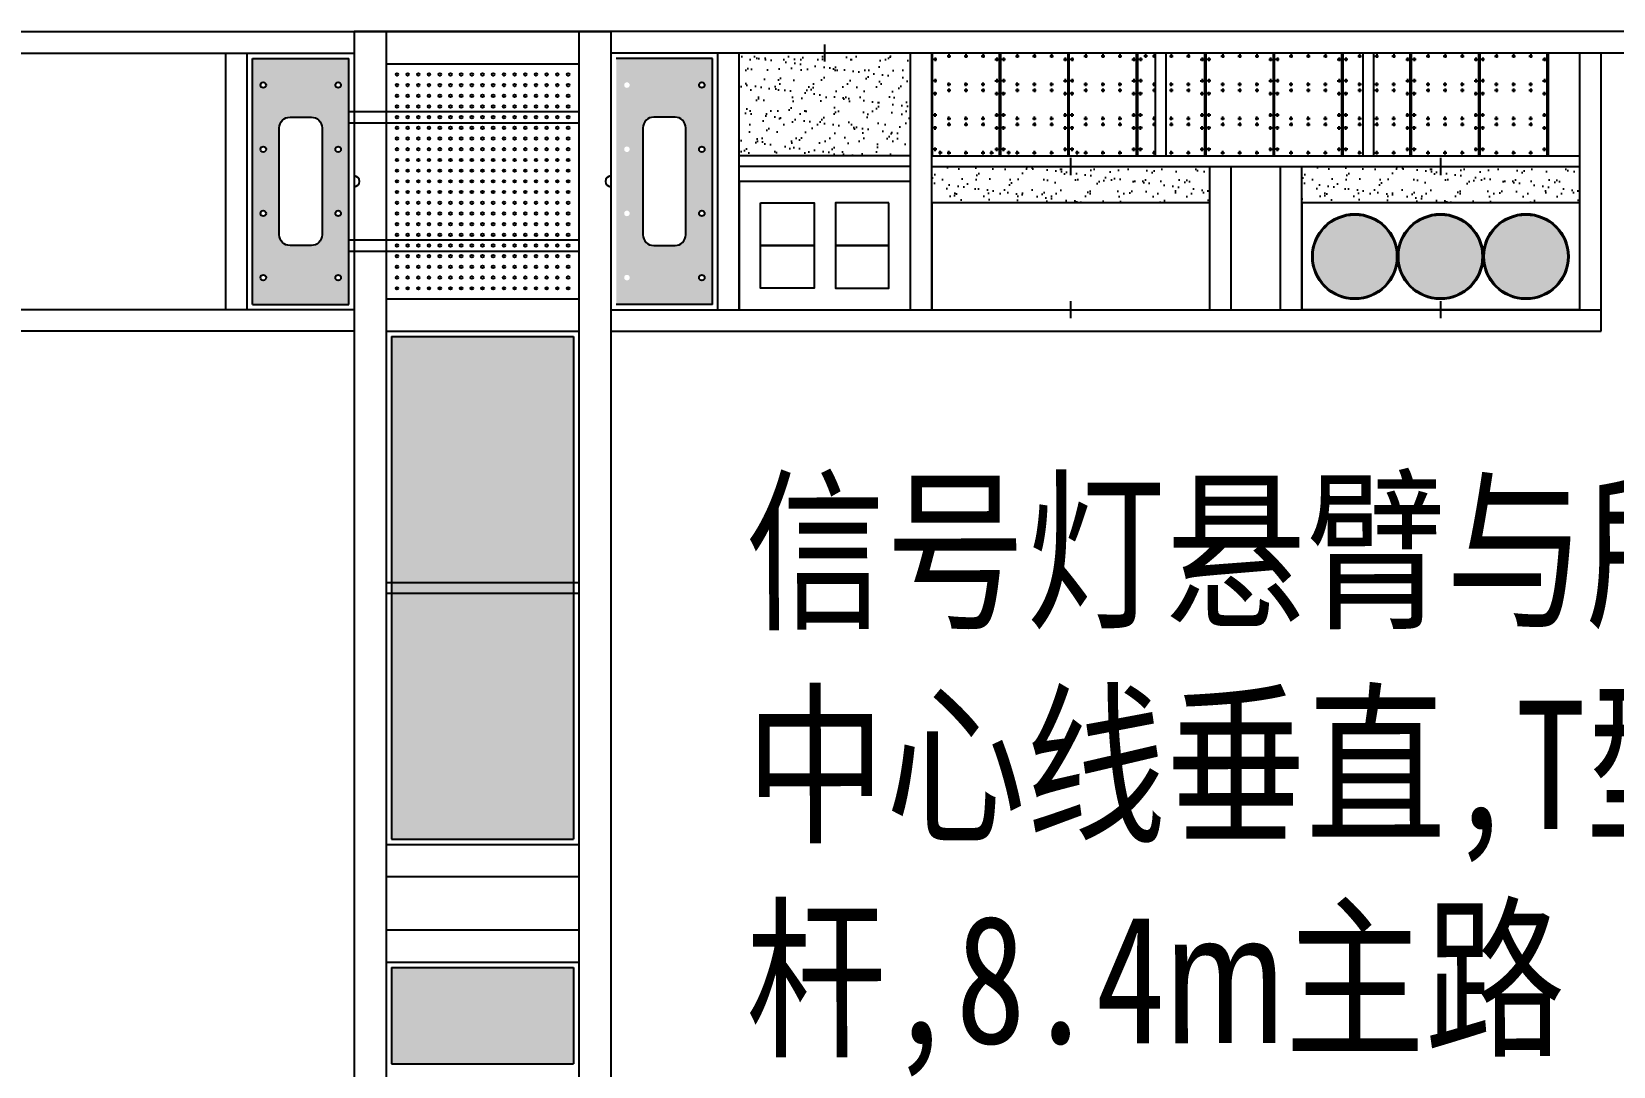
# Model space of a CAD drawing. Header units: millimetres. Extents: x 108070 to 108876, y 12470 to 12955.
# Drawn here: x 108614.94 to 108633.43, y 12564.79 to 12576.88 of the extents above; entities that cross this region are included whole.
import ezdxf

# ---------------------------------------------------------------- set-up
doc = ezdxf.new("R2010")
doc.units = ezdxf.units.MM
doc.header["$LTSCALE"] = 10
doc.layers.add('@-交通信号', color=7, linetype='CONTINUOUS')
doc.styles.add('ST', font='', dxfattribs={"width": 0.8})
doc.styles.get('ST').set_extended_font_data('SimSun')

# ---------------------------------------------------------------- blocks, each defined once
blk = doc.blocks.new('A$C54E378DF')
at = {"layer": '@-交通信号', "ltscale": 3}
h = blk.add_hatch(dxfattribs=at)
h.set_pattern_fill('AR-SAND', color=256, scale=2, style=0)
h.set_pattern_definition([(142.5, (344207.754, 33805.865), (3.200063, 97.882647), [0, -77.216, 0, -86.36, 0, -82.55]), (172.5, (344207.75, 33805.87), (-89.904657, 143.36502), [0, -41.656, 0, -69.596, 0, -26.67]), (212.5, (344270.24, 33805.865), (-158.198474, 0.287437), [0, -25.4, 0, -91.44, 0, -119.38]), (222.5, (344270.24, 33805.87), (-152.71129, 44.585865), [0, -12.7, 0, -59.944, 0, -68.58])])
h.paths.add_polyline_path([(2750, 6920), (1950, 6920), (1950, 7400), (2750, 7400)])
h = blk.add_hatch(dxfattribs=at)
h.set_pattern_fill('AR-SAND', color=256, scale=2, style=0)
h.set_pattern_definition([(142.5, (344207.754, 33805.865), (3.200063, 97.882647), [0, -77.216, 0, -86.36, 0, -82.55]), (172.5, (344207.75, 33805.87), (-89.904657, 143.36502), [0, -41.656, 0, -69.596, 0, -26.67]), (212.5, (344270.24, 33805.865), (-158.198474, 0.287437), [0, -25.4, 0, -91.44, 0, -119.38]), (222.5, (344270.24, 33805.87), (-152.71129, 44.585865), [0, -12.7, 0, -59.944, 0, -68.58])])
h.paths.add_polyline_path([(2750, 6920), (1950, 6920), (1950, 7400), (2750, 7400)])
at = {"layer": '@-交通信号'}
h = blk.add_hatch(dxfattribs=at)
h.set_pattern_fill('AR-SAND', color=256, scale=2, style=0)
h.set_pattern_definition([(37.5, (-79694.29, 10891.46), (-3.20006, 97.88265), [0, -77.216, 0, -86.36, 0, -82.55]), (7.5, (-79694.29, 10891.46), (89.90466, 143.36502), [0, -41.656, 0, -69.596, 0, -26.67]), (327.5, (-79756.77, 10891.46), (158.19847, 0.28744), [0, -25.4, 0, -91.44, 0, -119.38]), (317.5, (-79756.77, 10891.46), (152.7113, 44.58586), [0, -12.7, 0, -59.944, 0, -68.58])])
h.paths.add_polyline_path([(325, 4925), (1175, 4925), (1175, 6075), (325, 6075)])
h.paths.add_polyline_path([(325, 3725), (1175, 3725), (1175, 4875), (325, 4875)])
h.paths.add_polyline_path([(1175, 4875), (1175, 4925), (325, 4925), (325, 4875)])
h.paths.add_polyline_path([(1175, 2675), (1175, 3125), (325, 3125), (325, 2675)])
h.paths.add_polyline_path([(125, 6225), (125, 7375), (-325, 7375), (-325, 6225)])
h.paths.add_polyline_path([(-150, 6500, -0.414214), (-200, 6550), (-200, 7050, -0.414214), (-150, 7100), (-50, 7100, -0.414214), (0, 7050), (0, 6550, -0.414214), (-50, 6500)], flags=16)
h.paths.add_polyline_path([(88, 6350, -1), (62, 6350, -1)], flags=16)
h.paths.add_polyline_path([(-288, 6350, -1), (-262, 6350, -1)], flags=16)
h.paths.add_polyline_path([(62, 6650, -1), (88, 6650, -1)], flags=16)
h.paths.add_polyline_path([(-288, 6650, -1), (-262, 6650, -1)], flags=16)
h.paths.add_polyline_path([(62, 6950, -1), (88, 6950, -1)], flags=16)
h.paths.add_polyline_path([(-288, 6950, -1), (-262, 6950, -1)], flags=16)
h.paths.add_polyline_path([(62, 7250, -1), (88, 7250, -1)], flags=16)
h.paths.add_polyline_path([(-288, 7250, -1), (-262, 7250, -1)], flags=16)
at = {"layer": '@-交通信号', "ltscale": 3}
h = blk.add_hatch(dxfattribs=at)
h.set_pattern_fill('AR-SAND', color=256, scale=2, style=0)
h.set_pattern_definition([(142.5, (81194.29, 10891.46), (3.20006, 97.88265), [0, -77.216, 0, -86.36, 0, -82.55]), (172.5, (81194.29, 10891.46), (-89.90466, 143.36502), [0, -41.656, 0, -69.596, 0, -26.67]), (212.5, (81256.77, 10891.46), (-158.19847, 0.28744), [0, -25.4, 0, -91.44, 0, -119.38]), (222.5, (81256.77, 10891.46), (-152.7113, 44.58586), [0, -12.7, 0, -59.944, 0, -68.58])])
h.paths.add_polyline_path([(1175, 4925), (325, 4925), (325, 6075), (1175, 6075)])
h.paths.add_polyline_path([(1175, 3725), (325, 3725), (325, 4875), (1175, 4875)])
h.paths.add_polyline_path([(325, 4875), (325, 4925), (1175, 4925), (1175, 4875)])
h.paths.add_polyline_path([(325, 2675), (325, 3125), (1175, 3125), (1175, 2675)])
h.paths.add_polyline_path([(1375, 6225), (1375, 7375), (1825, 7375), (1825, 6225)])
h.paths.add_polyline_path([(1650, 6500, 0.414214), (1700, 6550), (1700, 7050, 0.414214), (1650, 7100), (1550, 7100, 0.414214), (1500, 7050), (1500, 6550, 0.414214), (1550, 6500)], flags=16)
h.paths.add_polyline_path([(1412, 6350, 1), (1438, 6350, 1)], flags=16)
h.paths.add_polyline_path([(1788, 6350, 1), (1762, 6350, 1)], flags=16)
h.paths.add_polyline_path([(1438, 6650, 1), (1412, 6650, 1)], flags=16)
h.paths.add_polyline_path([(1788, 6650, 1), (1762, 6650, 1)], flags=16)
h.paths.add_polyline_path([(1438, 6950, 1), (1412, 6950, 1)], flags=16)
h.paths.add_polyline_path([(1788, 6950, 1), (1762, 6950, 1)], flags=16)
h.paths.add_polyline_path([(1438, 7250, 1), (1412, 7250, 1)], flags=16)
h.paths.add_polyline_path([(1788, 7250, 1), (1762, 7250, 1)], flags=16)
h = blk.add_hatch(dxfattribs=at)
h.set_pattern_fill('AR-SAND', color=256, scale=2, style=0)
h.set_pattern_definition([(142.5, (343607.76, 33805.88), (3.200063, 97.882647), [0, -77.216, 0, -86.36, 0, -82.55]), (172.5, (343607.76, 33805.88), (-89.904657, 143.36502), [0, -41.656, 0, -69.596, 0, -26.67]), (212.5, (343670.24, 33805.88), (-158.198474, 0.287437), [0, -25.4, 0, -91.44, 0, -119.38]), (222.5, (343670.24, 33805.88), (-152.71129, 44.585865), [0, -12.7, 0, -59.944, 0, -68.58])])
h.paths.add_polyline_path([(4150, 6870), (4150, 6700), (2850, 6700), (2850, 6870)])
h = blk.add_hatch(dxfattribs=at)
h.set_pattern_fill('AR-SAND', color=256, scale=2, style=0)
h.set_pattern_definition([(142.5, (345337.754, 33805.88), (3.200063, 97.882647), [0, -77.216, 0, -86.36, 0, -82.55]), (172.5, (345337.75, 33805.88), (-89.904657, 143.36502), [0, -41.656, 0, -69.596, 0, -26.67]), (212.5, (345400.24, 33805.88), (-158.198474, 0.287437), [0, -25.4, 0, -91.44, 0, -119.38]), (222.5, (345400.24, 33805.88), (-152.71129, 44.585865), [0, -12.7, 0, -59.944, 0, -68.58])])
h.paths.add_polyline_path([(5880, 6870), (5880, 6700), (4580, 6700), (4580, 6870)])
at = {"layer": '@-交通信号'}
for p, q in [((-11850, 7500), (1350, 7500)), ((150, 7500), (150, 0)), ((6380, 7500), (150, 7500)), ((300, 7500), (300, 0)), ((1200, 7500), (1200, 0)), ((1350, 7500), (1350, 0)), ((-11850, 7400), (150, 7400)), ((-450, 6200), (-450, 7400)), ((-350, 6200), (-350, 7400)), ((-350, 6200), (-350, 7400)), ((6380, 7400), (1350, 7400)), ((1850, 6200), (1850, 7400)), ((1850, 6200), (1850, 7400)), ((1850, 6200), (1850, 7400)), ((1850, 6200), (1850, 7400)), ((1950, 6200), (1950, 7400)), ((1950, 6200), (1950, 7400)), ((2750, 6200), (2750, 7400)), ((2750, 6200), (2750, 7400)), ((2853, 7400), (2847, 7400)), ((2850, 6200), (2850, 7400)), ((5880, 6200), (5880, 7400)), ((5980, 6100), (5980, 7400)), ((-325, 7375), (125, 7375)), ((-325, 6225), (-325, 7375)), ((125, 6225), (125, 7375)), ((300, 7350), (1200, 7350)), ((125, 7127), (1200, 7127)), ((125, 7073), (1200, 7073)), ((2750, 6920), (1950, 6920)), ((2750, 6920), (1950, 6920)), ((2850, 6920), (5880, 6920)), ((2750, 6870), (1950, 6870)), ((2750, 6870), (1950, 6870)), ((2850, 6870), (5730, 6870)), ((2850, 6200), (2850, 6870)), ((2850, 6870), (5880, 6870)), ((2850, 6870), (5880, 6870)), ((4150, 6200), (4150, 6870)), ((4150, 6200), (4150, 6870)), ((4250, 6200), (4250, 6870)), ((4480, 6200), (4480, 6870)), ((4580, 6200), (4580, 6870)), ((125, 6527), (1200, 6527)), ((125, 6473), (1200, 6473)), ((-325, 6225), (125, 6225)), ((300, 6250), (1200, 6250)), ((150, 6200), (-11450, 6200)), ((1350, 6200), (5980, 6200)), ((150, 6100), (-11450, 6100)), ((300, 6100), (1200, 6100)), ((325, 6075), (325, 3725)), ((325, 6075), (1175, 6075)), ((1175, 6075), (1175, 3725)), ((1350, 6100), (5980, 6100)), ((300, 4925), (1200, 4925)), ((300, 4875), (1200, 4875)), ((300, 3700), (1200, 3700)), ((325, 3725), (1175, 3725)), ((300, 3550), (1200, 3550)), ((300, 3300), (1200, 3300)), ((300, 3150), (1200, 3150)), ((325, 3125), (325, 2675)), ((325, 3125), (1175, 3125)), ((1175, 3125), (1175, 2675)), ((325, 2675), (1175, 2675))]:
    blk.add_line(p, q, dxfattribs=at)
at = {"layer": '@-交通信号', "ltscale": 0.5}
for p, q in [((2350, 7359.6), (2350, 7440.4)), ((2350, 7359.6), (2350, 7440.4)), ((2930, 7394.5), (2930, 7377.5)), ((3010, 7394.5), (3010, 7377.5)), ((3090, 7394.5), (3090, 7377.5)), ((3250, 7394.5), (3250, 7377.5)), ((3330, 7394.5), (3330, 7377.5)), ((3410, 7394.5), (3410, 7377.5)), ((3570, 7394.5), (3570, 7377.5)), ((3650, 7394.5), (3650, 7377.5)), ((3730, 7394.5), (3730, 7377.5)), ((3850, 7394.5), (3850, 7377.5)), ((3890, 7394.5), (3890, 7377.5)), ((3970, 7394.5), (3970, 7377.5)), ((4050, 7394.5), (4050, 7377.5)), ((4210, 7394.5), (4210, 7377.5)), ((4290, 7394.5), (4290, 7377.5)), ((4370, 7394.5), (4370, 7377.5)), ((4530, 7394.5), (4530, 7377.5)), ((4610, 7394.5), (4610, 7377.5)), ((4690, 7394.5), (4690, 7377.5)), ((4850, 7394.5), (4850, 7377.5)), ((4930, 7394.5), (4930, 7377.5)), ((5010, 7394.5), (5010, 7377.5)), ((5170, 7394.5), (5170, 7377.5)), ((5250, 7394.5), (5250, 7377.5)), ((5330, 7394.5), (5330, 7377.5)), ((5490, 7394.5), (5490, 7377.5)), ((5570, 7394.5), (5570, 7377.5)), ((5650, 7394.5), (5650, 7377.5)), ((2874.5, 7370), (2857.5, 7370)), ((2866, 7378.5), (2866, 7361.5)), ((2921.5, 7386), (2938.5, 7386)), ((3001.5, 7386), (3018.5, 7386)), ((3081.5, 7386), (3098.5, 7386)), ((3145.5, 7370), (3162.5, 7370)), ((3154, 7378.5), (3154, 7361.5)), ((3194.5, 7370), (3177.5, 7370)), ((3186, 7378.5), (3186, 7361.5)), ((3241.5, 7386), (3258.5, 7386)), ((3321.5, 7386), (3338.5, 7386)), ((3401.5, 7386), (3418.5, 7386)), ((3465.5, 7370), (3482.5, 7370)), ((3474, 7378.5), (3474, 7361.5)), ((3514.5, 7370), (3497.5, 7370)), ((3506, 7378.5), (3506, 7361.5)), ((3561.5, 7386), (3578.5, 7386)), ((3641.5, 7386), (3658.5, 7386)), ((3721.5, 7386), (3738.5, 7386)), ((3785.5, 7370), (3802.5, 7370)), ((3794, 7378.5), (3794, 7361.5)), ((3834.5, 7370), (3817.5, 7370)), ((3826, 7378.5), (3826, 7361.5)), ((3858.5, 7386), (3841.5, 7386)), ((3881.5, 7386), (3898.5, 7386)), ((3961.5, 7386), (3978.5, 7386)), ((4041.5, 7386), (4058.5, 7386)), ((4105.5, 7370), (4122.5, 7370)), ((4114, 7378.5), (4114, 7361.5)), ((4154.5, 7370), (4137.5, 7370)), ((4146, 7378.5), (4146, 7361.5)), ((4201.5, 7386), (4218.5, 7386)), ((4281.5, 7386), (4298.5, 7386)), ((4361.5, 7386), (4378.5, 7386)), ((4425.5, 7370), (4442.5, 7370)), ((4434, 7378.5), (4434, 7361.5)), ((4474.5, 7370), (4457.5, 7370)), ((4466, 7378.5), (4466, 7361.5)), ((4521.5, 7386), (4538.5, 7386)), ((4601.5, 7386), (4618.5, 7386)), ((4681.5, 7386), (4698.5, 7386)), ((4745.5, 7370), (4762.5, 7370)), ((4754, 7378.5), (4754, 7361.5)), ((4794.5, 7370), (4777.5, 7370)), ((4786, 7378.5), (4786, 7361.5)), ((4841.5, 7386), (4858.5, 7386)), ((4921.5, 7386), (4938.5, 7386)), ((5001.5, 7386), (5018.5, 7386)), ((5065.5, 7370), (5082.5, 7370)), ((5074, 7378.5), (5074, 7361.5)), ((5114.5, 7370), (5097.5, 7370)), ((5106, 7378.5), (5106, 7361.5)), ((5161.5, 7386), (5178.5, 7386)), ((5241.5, 7386), (5258.5, 7386)), ((5321.5, 7386), (5338.5, 7386)), ((5385.5, 7370), (5402.5, 7370)), ((5394, 7378.5), (5394, 7361.5)), ((5434.5, 7370), (5417.5, 7370)), ((5426, 7378.5), (5426, 7361.5)), ((5481.5, 7386), (5498.5, 7386)), ((5561.5, 7386), (5578.5, 7386)), ((5641.5, 7386), (5658.5, 7386)), ((5705.5, 7370), (5722.5, 7370)), ((5714, 7378.5), (5714, 7361.5)), ((2874.5, 7270), (2857.5, 7270)), ((2866, 7278.5), (2866, 7261.5)), ((2921.5, 7254), (2938.5, 7254)), ((2930, 7245.5), (2930, 7262.5)), ((3001.5, 7254), (3018.5, 7254)), ((3010, 7245.5), (3010, 7262.5)), ((3081.5, 7254), (3098.5, 7254)), ((3090, 7245.5), (3090, 7262.5)), ((3145.5, 7270), (3162.5, 7270)), ((3154, 7278.5), (3154, 7261.5)), ((3194.5, 7270), (3177.5, 7270)), ((3186, 7278.5), (3186, 7261.5)), ((3241.5, 7254), (3258.5, 7254)), ((3250, 7245.5), (3250, 7262.5)), ((3321.5, 7254), (3338.5, 7254)), ((3330, 7245.5), (3330, 7262.5)), ((3401.5, 7254), (3418.5, 7254)), ((3410, 7245.5), (3410, 7262.5)), ((3465.5, 7270), (3482.5, 7270)), ((3474, 7278.5), (3474, 7261.5)), ((3514.5, 7270), (3497.5, 7270)), ((3506, 7278.5), (3506, 7261.5)), ((3561.5, 7254), (3578.5, 7254)), ((3570, 7245.5), (3570, 7262.5)), ((3641.5, 7254), (3658.5, 7254)), ((3650, 7245.5), (3650, 7262.5)), ((3721.5, 7254), (3738.5, 7254)), ((3730, 7245.5), (3730, 7262.5)), ((3785.5, 7270), (3802.5, 7270)), ((3794, 7278.5), (3794, 7261.5)), ((3834.5, 7270), (3817.5, 7270)), ((3826, 7278.5), (3826, 7261.5)), ((3881.5, 7254), (3898.5, 7254)), ((3890, 7245.5), (3890, 7262.5)), ((3961.5, 7254), (3978.5, 7254)), ((3970, 7245.5), (3970, 7262.5)), ((4041.5, 7254), (4058.5, 7254)), ((4050, 7245.5), (4050, 7262.5)), ((4105.5, 7270), (4122.5, 7270)), ((4114, 7278.5), (4114, 7261.5)), ((4154.5, 7270), (4137.5, 7270)), ((4146, 7278.5), (4146, 7261.5)), ((4201.5, 7254), (4218.5, 7254)), ((4210, 7245.5), (4210, 7262.5)), ((4281.5, 7254), (4298.5, 7254)), ((4290, 7245.5), (4290, 7262.5)), ((4361.5, 7254), (4378.5, 7254)), ((4370, 7245.5), (4370, 7262.5)), ((4425.5, 7270), (4442.5, 7270)), ((4434, 7278.5), (4434, 7261.5)), ((4474.5, 7270), (4457.5, 7270)), ((4466, 7278.5), (4466, 7261.5)), ((4521.5, 7254), (4538.5, 7254)), ((4530, 7245.5), (4530, 7262.5)), ((4601.5, 7254), (4618.5, 7254)), ((4610, 7245.5), (4610, 7262.5)), ((4681.5, 7254), (4698.5, 7254)), ((4690, 7245.5), (4690, 7262.5)), ((4745.5, 7270), (4762.5, 7270)), ((4754, 7278.5), (4754, 7261.5)), ((4794.5, 7270), (4777.5, 7270)), ((4786, 7278.5), (4786, 7261.5)), ((4841.5, 7254), (4858.5, 7254)), ((4850, 7245.5), (4850, 7262.5)), ((4921.5, 7254), (4938.5, 7254)), ((4930, 7245.5), (4930, 7262.5)), ((5001.5, 7254), (5018.5, 7254)), ((5010, 7245.5), (5010, 7262.5)), ((5065.5, 7270), (5082.5, 7270)), ((5074, 7278.5), (5074, 7261.5)), ((5114.5, 7270), (5097.5, 7270)), ((5106, 7278.5), (5106, 7261.5)), ((5161.5, 7254), (5178.5, 7254)), ((5170, 7245.5), (5170, 7262.5)), ((5241.5, 7254), (5258.5, 7254)), ((5250, 7245.5), (5250, 7262.5)), ((5321.5, 7254), (5338.5, 7254)), ((5330, 7245.5), (5330, 7262.5)), ((5385.5, 7270), (5402.5, 7270)), ((5394, 7278.5), (5394, 7261.5)), ((5434.5, 7270), (5417.5, 7270)), ((5426, 7278.5), (5426, 7261.5)), ((5481.5, 7254), (5498.5, 7254)), ((5490, 7245.5), (5490, 7262.5)), ((5561.5, 7254), (5578.5, 7254)), ((5570, 7245.5), (5570, 7262.5)), ((5641.5, 7254), (5658.5, 7254)), ((5650, 7245.5), (5650, 7262.5)), ((5705.5, 7270), (5722.5, 7270)), ((5714, 7278.5), (5714, 7261.5)), ((2874.5, 7210), (2857.5, 7210)), ((2866, 7201.5), (2866, 7218.5)), ((2921.5, 7226), (2938.5, 7226)), ((2930, 7234.5), (2930, 7217.5)), ((3001.5, 7226), (3018.5, 7226)), ((3010, 7234.5), (3010, 7217.5)), ((3081.5, 7226), (3098.5, 7226)), ((3090, 7234.5), (3090, 7217.5)), ((3145.5, 7210), (3162.5, 7210)), ((3154, 7201.5), (3154, 7218.5)), ((3194.5, 7210), (3177.5, 7210)), ((3186, 7201.5), (3186, 7218.5)), ((3241.5, 7226), (3258.5, 7226)), ((3250, 7234.5), (3250, 7217.5)), ((3321.5, 7226), (3338.5, 7226)), ((3330, 7234.5), (3330, 7217.5)), ((3401.5, 7226), (3418.5, 7226)), ((3410, 7234.5), (3410, 7217.5)), ((3465.5, 7210), (3482.5, 7210)), ((3474, 7201.5), (3474, 7218.5)), ((3514.5, 7210), (3497.5, 7210)), ((3506, 7201.5), (3506, 7218.5)), ((3561.5, 7226), (3578.5, 7226)), ((3570, 7234.5), (3570, 7217.5)), ((3641.5, 7226), (3658.5, 7226)), ((3650, 7234.5), (3650, 7217.5)), ((3721.5, 7226), (3738.5, 7226)), ((3730, 7234.5), (3730, 7217.5)), ((3785.5, 7210), (3802.5, 7210)), ((3794, 7201.5), (3794, 7218.5)), ((3834.5, 7210), (3817.5, 7210)), ((3826, 7201.5), (3826, 7218.5)), ((3881.5, 7226), (3898.5, 7226)), ((3890, 7234.5), (3890, 7217.5)), ((3961.5, 7226), (3978.5, 7226)), ((3970, 7234.5), (3970, 7217.5)), ((4041.5, 7226), (4058.5, 7226)), ((4050, 7234.5), (4050, 7217.5)), ((4105.5, 7210), (4122.5, 7210)), ((4114, 7201.5), (4114, 7218.5)), ((4154.5, 7210), (4137.5, 7210)), ((4146, 7201.5), (4146, 7218.5)), ((4201.5, 7226), (4218.5, 7226)), ((4210, 7234.5), (4210, 7217.5)), ((4281.5, 7226), (4298.5, 7226)), ((4290, 7234.5), (4290, 7217.5)), ((4361.5, 7226), (4378.5, 7226)), ((4370, 7234.5), (4370, 7217.5)), ((4425.5, 7210), (4442.5, 7210)), ((4434, 7201.5), (4434, 7218.5)), ((4474.5, 7210), (4457.5, 7210)), ((4466, 7201.5), (4466, 7218.5)), ((4521.5, 7226), (4538.5, 7226)), ((4530, 7234.5), (4530, 7217.5)), ((4601.5, 7226), (4618.5, 7226)), ((4610, 7234.5), (4610, 7217.5)), ((4681.5, 7226), (4698.5, 7226)), ((4690, 7234.5), (4690, 7217.5)), ((4745.5, 7210), (4762.5, 7210)), ((4754, 7201.5), (4754, 7218.5)), ((4794.5, 7210), (4777.5, 7210)), ((4786, 7201.5), (4786, 7218.5)), ((4841.5, 7226), (4858.5, 7226)), ((4850, 7234.5), (4850, 7217.5)), ((4921.5, 7226), (4938.5, 7226)), ((4930, 7234.5), (4930, 7217.5)), ((5001.5, 7226), (5018.5, 7226)), ((5010, 7234.5), (5010, 7217.5)), ((5065.5, 7210), (5082.5, 7210)), ((5074, 7201.5), (5074, 7218.5)), ((5114.5, 7210), (5097.5, 7210)), ((5106, 7201.5), (5106, 7218.5)), ((5161.5, 7226), (5178.5, 7226)), ((5170, 7234.5), (5170, 7217.5)), ((5241.5, 7226), (5258.5, 7226)), ((5250, 7234.5), (5250, 7217.5)), ((5321.5, 7226), (5338.5, 7226)), ((5330, 7234.5), (5330, 7217.5)), ((5385.5, 7210), (5402.5, 7210)), ((5394, 7201.5), (5394, 7218.5)), ((5434.5, 7210), (5417.5, 7210)), ((5426, 7201.5), (5426, 7218.5)), ((5481.5, 7226), (5498.5, 7226)), ((5490, 7234.5), (5490, 7217.5)), ((5561.5, 7226), (5578.5, 7226)), ((5570, 7234.5), (5570, 7217.5)), ((5641.5, 7226), (5658.5, 7226)), ((5650, 7234.5), (5650, 7217.5)), ((5705.5, 7210), (5722.5, 7210)), ((5714, 7201.5), (5714, 7218.5)), ((2874.5, 7110), (2857.5, 7110)), ((2866, 7101.5), (2866, 7118.5)), ((2930, 7085.5), (2930, 7102.5)), ((3010, 7085.5), (3010, 7102.5)), ((3090, 7085.5), (3090, 7102.5)), ((3145.5, 7110), (3162.5, 7110)), ((3154, 7101.5), (3154, 7118.5)), ((3194.5, 7110), (3177.5, 7110)), ((3186, 7101.5), (3186, 7118.5)), ((3250, 7085.5), (3250, 7102.5)), ((3330, 7085.5), (3330, 7102.5)), ((3410, 7085.5), (3410, 7102.5)), ((3465.5, 7110), (3482.5, 7110)), ((3474, 7101.5), (3474, 7118.5)), ((3514.5, 7110), (3497.5, 7110)), ((3506, 7101.5), (3506, 7118.5)), ((3570, 7085.5), (3570, 7102.5)), ((3650, 7085.5), (3650, 7102.5)), ((3730, 7085.5), (3730, 7102.5)), ((3785.5, 7110), (3802.5, 7110)), ((3794, 7101.5), (3794, 7118.5)), ((3834.5, 7110), (3817.5, 7110)), ((3826, 7101.5), (3826, 7118.5)), ((3890, 7085.5), (3890, 7102.5)), ((3970, 7085.5), (3970, 7102.5)), ((4050, 7085.5), (4050, 7102.5)), ((4105.5, 7110), (4122.5, 7110)), ((4114, 7101.5), (4114, 7118.5)), ((4154.5, 7110), (4137.5, 7110)), ((4146, 7101.5), (4146, 7118.5)), ((4210, 7085.5), (4210, 7102.5)), ((4290, 7085.5), (4290, 7102.5)), ((4370, 7085.5), (4370, 7102.5)), ((4425.5, 7110), (4442.5, 7110)), ((4434, 7101.5), (4434, 7118.5)), ((4474.5, 7110), (4457.5, 7110)), ((4466, 7101.5), (4466, 7118.5)), ((4530, 7085.5), (4530, 7102.5)), ((4610, 7085.5), (4610, 7102.5)), ((4690, 7085.5), (4690, 7102.5)), ((4745.5, 7110), (4762.5, 7110)), ((4754, 7101.5), (4754, 7118.5)), ((4794.5, 7110), (4777.5, 7110)), ((4786, 7101.5), (4786, 7118.5)), ((4850, 7085.5), (4850, 7102.5)), ((4930, 7085.5), (4930, 7102.5)), ((5010, 7085.5), (5010, 7102.5)), ((5065.5, 7110), (5082.5, 7110)), ((5074, 7101.5), (5074, 7118.5)), ((5114.5, 7110), (5097.5, 7110)), ((5106, 7101.5), (5106, 7118.5)), ((5170, 7085.5), (5170, 7102.5)), ((5250, 7085.5), (5250, 7102.5)), ((5330, 7085.5), (5330, 7102.5)), ((5385.5, 7110), (5402.5, 7110)), ((5394, 7101.5), (5394, 7118.5)), ((5434.5, 7110), (5417.5, 7110)), ((5426, 7101.5), (5426, 7118.5)), ((5490, 7085.5), (5490, 7102.5)), ((5570, 7085.5), (5570, 7102.5)), ((5650, 7085.5), (5650, 7102.5)), ((5705.5, 7110), (5722.5, 7110)), ((5714, 7101.5), (5714, 7118.5)), ((2874.5, 7050), (2857.5, 7050)), ((2866, 7041.5), (2866, 7058.5)), ((2921.5, 7094), (2938.5, 7094)), ((2921.5, 7066), (2938.5, 7066)), ((2930, 7074.5), (2930, 7057.5)), ((3001.5, 7094), (3018.5, 7094)), ((3001.5, 7066), (3018.5, 7066)), ((3010, 7074.5), (3010, 7057.5)), ((3081.5, 7094), (3098.5, 7094)), ((3081.5, 7066), (3098.5, 7066)), ((3090, 7074.5), (3090, 7057.5)), ((3145.5, 7050), (3162.5, 7050)), ((3154, 7041.5), (3154, 7058.5)), ((3194.5, 7050), (3177.5, 7050)), ((3186, 7041.5), (3186, 7058.5)), ((3241.5, 7094), (3258.5, 7094)), ((3241.5, 7066), (3258.5, 7066)), ((3250, 7074.5), (3250, 7057.5)), ((3321.5, 7094), (3338.5, 7094)), ((3321.5, 7066), (3338.5, 7066)), ((3330, 7074.5), (3330, 7057.5)), ((3401.5, 7094), (3418.5, 7094)), ((3401.5, 7066), (3418.5, 7066)), ((3410, 7074.5), (3410, 7057.5)), ((3465.5, 7050), (3482.5, 7050)), ((3474, 7041.5), (3474, 7058.5)), ((3514.5, 7050), (3497.5, 7050)), ((3506, 7041.5), (3506, 7058.5)), ((3561.5, 7094), (3578.5, 7094)), ((3561.5, 7066), (3578.5, 7066)), ((3570, 7074.5), (3570, 7057.5)), ((3641.5, 7094), (3658.5, 7094)), ((3641.5, 7066), (3658.5, 7066)), ((3650, 7074.5), (3650, 7057.5)), ((3721.5, 7094), (3738.5, 7094)), ((3721.5, 7066), (3738.5, 7066)), ((3730, 7074.5), (3730, 7057.5)), ((3785.5, 7050), (3802.5, 7050)), ((3794, 7041.5), (3794, 7058.5)), ((3834.5, 7050), (3817.5, 7050)), ((3826, 7041.5), (3826, 7058.5)), ((3881.5, 7094), (3898.5, 7094)), ((3881.5, 7066), (3898.5, 7066)), ((3890, 7074.5), (3890, 7057.5)), ((3961.5, 7094), (3978.5, 7094)), ((3961.5, 7066), (3978.5, 7066)), ((3970, 7074.5), (3970, 7057.5)), ((4041.5, 7094), (4058.5, 7094)), ((4041.5, 7066), (4058.5, 7066)), ((4050, 7074.5), (4050, 7057.5)), ((4105.5, 7050), (4122.5, 7050)), ((4114, 7041.5), (4114, 7058.5)), ((4154.5, 7050), (4137.5, 7050)), ((4146, 7041.5), (4146, 7058.5)), ((4201.5, 7094), (4218.5, 7094)), ((4201.5, 7066), (4218.5, 7066)), ((4210, 7074.5), (4210, 7057.5)), ((4281.5, 7094), (4298.5, 7094)), ((4281.5, 7066), (4298.5, 7066)), ((4290, 7074.5), (4290, 7057.5)), ((4361.5, 7094), (4378.5, 7094)), ((4361.5, 7066), (4378.5, 7066)), ((4370, 7074.5), (4370, 7057.5)), ((4425.5, 7050), (4442.5, 7050)), ((4434, 7041.5), (4434, 7058.5)), ((4474.5, 7050), (4457.5, 7050)), ((4466, 7041.5), (4466, 7058.5)), ((4521.5, 7094), (4538.5, 7094)), ((4521.5, 7066), (4538.5, 7066)), ((4530, 7074.5), (4530, 7057.5)), ((4601.5, 7094), (4618.5, 7094)), ((4601.5, 7066), (4618.5, 7066)), ((4610, 7074.5), (4610, 7057.5)), ((4681.5, 7094), (4698.5, 7094)), ((4681.5, 7066), (4698.5, 7066)), ((4690, 7074.5), (4690, 7057.5)), ((4745.5, 7050), (4762.5, 7050)), ((4754, 7041.5), (4754, 7058.5)), ((4794.5, 7050), (4777.5, 7050)), ((4786, 7041.5), (4786, 7058.5)), ((4841.5, 7094), (4858.5, 7094)), ((4841.5, 7066), (4858.5, 7066)), ((4850, 7074.5), (4850, 7057.5)), ((4921.5, 7094), (4938.5, 7094)), ((4921.5, 7066), (4938.5, 7066)), ((4930, 7074.5), (4930, 7057.5)), ((5001.5, 7094), (5018.5, 7094)), ((5001.5, 7066), (5018.5, 7066)), ((5010, 7074.5), (5010, 7057.5)), ((5065.5, 7050), (5082.5, 7050)), ((5074, 7041.5), (5074, 7058.5)), ((5114.5, 7050), (5097.5, 7050)), ((5106, 7041.5), (5106, 7058.5)), ((5161.5, 7094), (5178.5, 7094)), ((5161.5, 7066), (5178.5, 7066)), ((5170, 7074.5), (5170, 7057.5)), ((5241.5, 7094), (5258.5, 7094)), ((5241.5, 7066), (5258.5, 7066)), ((5250, 7074.5), (5250, 7057.5)), ((5321.5, 7094), (5338.5, 7094)), ((5321.5, 7066), (5338.5, 7066)), ((5330, 7074.5), (5330, 7057.5)), ((5385.5, 7050), (5402.5, 7050)), ((5394, 7041.5), (5394, 7058.5)), ((5434.5, 7050), (5417.5, 7050)), ((5426, 7041.5), (5426, 7058.5)), ((5481.5, 7094), (5498.5, 7094)), ((5481.5, 7066), (5498.5, 7066)), ((5490, 7074.5), (5490, 7057.5)), ((5561.5, 7094), (5578.5, 7094)), ((5561.5, 7066), (5578.5, 7066)), ((5570, 7074.5), (5570, 7057.5)), ((5641.5, 7094), (5658.5, 7094)), ((5641.5, 7066), (5658.5, 7066)), ((5650, 7074.5), (5650, 7057.5)), ((5705.5, 7050), (5722.5, 7050)), ((5714, 7041.5), (5714, 7058.5)), ((2866, 6941.5), (2866, 6958.5)), ((3154, 6941.5), (3154, 6958.5)), ((3186, 6941.5), (3186, 6958.5)), ((3474, 6941.5), (3474, 6958.5)), ((3506, 6941.5), (3506, 6958.5)), ((3794, 6941.5), (3794, 6958.5)), ((3826, 6941.5), (3826, 6958.5)), ((4114, 6941.5), (4114, 6958.5)), ((4146, 6941.5), (4146, 6958.5)), ((4434, 6941.5), (4434, 6958.5)), ((4466, 6941.5), (4466, 6958.5)), ((4754, 6941.5), (4754, 6958.5)), ((4786, 6941.5), (4786, 6958.5)), ((5074, 6941.5), (5074, 6958.5)), ((5106, 6941.5), (5106, 6958.5)), ((5394, 6941.5), (5394, 6958.5)), ((5426, 6941.5), (5426, 6958.5)), ((5714, 6941.5), (5714, 6958.5)), ((2874.5, 6950), (2857.5, 6950)), ((2898.5, 6934), (2881.5, 6934)), ((2890, 6925.5), (2890, 6942.5)), ((2921.5, 6934), (2938.5, 6934)), ((2930, 6925.5), (2930, 6942.5)), ((3001.5, 6934), (3018.5, 6934)), ((3010, 6925.5), (3010, 6942.5)), ((3081.5, 6934), (3098.5, 6934)), ((3090, 6925.5), (3090, 6942.5)), ((3121.5, 6934), (3138.5, 6934)), ((3130, 6925.5), (3130, 6942.5)), ((3145.5, 6950), (3162.5, 6950)), ((3194.5, 6950), (3177.5, 6950)), ((3218.5, 6934), (3201.5, 6934)), ((3210, 6925.5), (3210, 6942.5)), ((3241.5, 6934), (3258.5, 6934)), ((3250, 6925.5), (3250, 6942.5)), ((3321.5, 6934), (3338.5, 6934)), ((3330, 6925.5), (3330, 6942.5)), ((3401.5, 6934), (3418.5, 6934)), ((3410, 6925.5), (3410, 6942.5)), ((3465.5, 6950), (3482.5, 6950)), ((3514.5, 6950), (3497.5, 6950)), ((3500, 6829.6), (3500, 6910.4)), ((3538.5, 6934), (3521.5, 6934)), ((3530, 6925.5), (3530, 6942.5)), ((3561.5, 6934), (3578.5, 6934)), ((3570, 6925.5), (3570, 6942.5)), ((3641.5, 6934), (3658.5, 6934)), ((3650, 6925.5), (3650, 6942.5)), ((3721.5, 6934), (3738.5, 6934)), ((3730, 6925.5), (3730, 6942.5)), ((3785.5, 6950), (3802.5, 6950)), ((3834.5, 6950), (3817.5, 6950)), ((3881.5, 6934), (3898.5, 6934)), ((3890, 6925.5), (3890, 6942.5)), ((3961.5, 6934), (3978.5, 6934)), ((3970, 6925.5), (3970, 6942.5)), ((4041.5, 6934), (4058.5, 6934)), ((4050, 6925.5), (4050, 6942.5)), ((4105.5, 6950), (4122.5, 6950)), ((4154.5, 6950), (4137.5, 6950)), ((4201.5, 6934), (4218.5, 6934)), ((4210, 6925.5), (4210, 6942.5)), ((4281.5, 6934), (4298.5, 6934)), ((4290, 6925.5), (4290, 6942.5)), ((4361.5, 6934), (4378.5, 6934)), ((4370, 6925.5), (4370, 6942.5)), ((4425.5, 6950), (4442.5, 6950)), ((4474.5, 6950), (4457.5, 6950)), ((4521.5, 6934), (4538.5, 6934)), ((4530, 6925.5), (4530, 6942.5)), ((4601.5, 6934), (4618.5, 6934)), ((4610, 6925.5), (4610, 6942.5)), ((4681.5, 6934), (4698.5, 6934)), ((4690, 6925.5), (4690, 6942.5)), ((4745.5, 6950), (4762.5, 6950)), ((4794.5, 6950), (4777.5, 6950)), ((4841.5, 6934), (4858.5, 6934)), ((4850, 6925.5), (4850, 6942.5)), ((4921.5, 6934), (4938.5, 6934)), ((4930, 6925.5), (4930, 6942.5)), ((5001.5, 6934), (5018.5, 6934)), ((5010, 6925.5), (5010, 6942.5)), ((5065.5, 6950), (5082.5, 6950)), ((5114.5, 6950), (5097.5, 6950)), ((5161.5, 6934), (5178.5, 6934)), ((5170, 6925.5), (5170, 6942.5)), ((5230, 6829.6), (5230, 6910.4)), ((5241.5, 6934), (5258.5, 6934)), ((5250, 6925.5), (5250, 6942.5)), ((5321.5, 6934), (5338.5, 6934)), ((5330, 6925.5), (5330, 6942.5)), ((5385.5, 6950), (5402.5, 6950)), ((5434.5, 6950), (5417.5, 6950)), ((5481.5, 6934), (5498.5, 6934)), ((5490, 6925.5), (5490, 6942.5)), ((5561.5, 6934), (5578.5, 6934)), ((5570, 6925.5), (5570, 6942.5)), ((5641.5, 6934), (5658.5, 6934)), ((5650, 6925.5), (5650, 6942.5)), ((5705.5, 6950), (5722.5, 6950)), ((3500, 6159.6), (3500, 6240.4)), ((5230, 6159.6), (5230, 6240.4))]:
    blk.add_line(p, q, dxfattribs=at)
at = {"layer": '@-交通信号', "ltscale": 20}
for p, q in [((2853, 6920), (2853, 7400)), ((3167, 6920), (3167, 7400)), ((3173, 6920), (3173, 7400)), ((3487, 6920), (3487, 7400)), ((3493, 6920), (3493, 7400)), ((3807, 6920), (3807, 7400)), ((3813, 6920), (3813, 7400)), ((3896.6, 6920), (3896.6, 7400)), ((3946.6, 6920), (3946.6, 7400)), ((4127, 6920), (4127, 7400)), ((4133, 6920), (4133, 7400)), ((4447, 6920), (4447, 7400)), ((4453, 6920), (4453, 7400)), ((4767, 6920), (4767, 7400)), ((4773, 6920), (4773, 7400)), ((4867.1, 6920), (4867.1, 7400)), ((4917.1, 6920), (4917.1, 7400)), ((5087, 6920), (5087, 7400)), ((5093, 6920), (5093, 7400)), ((5407, 6920), (5407, 7400)), ((5413, 6920), (5413, 7400)), ((5727, 6920), (5727, 7400)), ((5733, 6920), (5733, 7400)), ((1825, 7375), (1375, 7375)), ((1825, 7375), (1375, 7375)), ((1825, 6225), (1825, 7375)), ((1825, 6225), (1825, 7375)), ((1825, 6225), (1375, 6225)), ((1825, 6225), (1375, 6225))]:
    blk.add_line(p, q, dxfattribs=at)
at = {"layer": '@-交通信号'}
for points in [[(-150, 7100), (-50, 7100, -0.414214), (0, 7050), (0, 6550, -0.414214), (-50, 6500), (-150, 6500, -0.414214), (-200, 6550), (-200, 7050, -0.414214)], [(1650, 7100), (1550, 7100, 0.414214), (1500, 7050), (1500, 6550, 0.414214), (1550, 6500), (1650, 6500, 0.414214), (1700, 6550), (1700, 7050, 0.414214)], [(1650, 7100), (1550, 7100, 0.414214), (1500, 7050), (1500, 6550, 0.414214), (1550, 6500), (1650, 6500, 0.414214), (1700, 6550), (1700, 7050, 0.414214)]]:
    blk.add_lwpolyline(points, format="xyb", close=True, dxfattribs=at)
for points in [[(2750, 6800), (1950, 6800), (1950, 6200), (2750, 6200)], [(2750, 6800), (1950, 6800), (1950, 6200), (2750, 6200)], [(2050, 6700), (2300, 6700), (2300, 6500), (2050, 6500)], [(2050, 6700), (2300, 6700), (2300, 6500), (2050, 6500)], [(2650, 6700), (2400, 6700), (2400, 6500), (2650, 6500)], [(2650, 6700), (2400, 6700), (2400, 6500), (2650, 6500)], [(4150, 6700), (2850, 6700), (2850, 6200), (4150, 6200)], [(5880, 6700), (4580, 6700), (4580, 6200), (5880, 6200)], [(2050, 6500), (2300, 6500), (2300, 6300), (2050, 6300)], [(2050, 6500), (2300, 6500), (2300, 6300), (2050, 6300)], [(2650, 6500), (2400, 6500), (2400, 6300), (2650, 6300)], [(2650, 6500), (2400, 6500), (2400, 6300), (2650, 6300)]]:
    blk.add_lwpolyline(points, close=True, dxfattribs=at)
blk.add_lwpolyline([(5880, 6200), (4580, 6200)], dxfattribs=at)
for centre, radius in [((2866, 7370), 3), ((2930, 7386), 3), ((3010, 7386), 3), ((3090, 7386), 3), ((3154, 7370), 3), ((3186, 7370), 3), ((3250, 7386), 3), ((3330, 7386), 3), ((3410, 7386), 3), ((3474, 7370), 3), ((3506, 7370), 3), ((3570, 7386), 3), ((3650, 7386), 3), ((3730, 7386), 3), ((3794, 7370), 3), ((3826, 7370), 3), ((3850, 7386), 3), ((3890, 7386), 3), ((3970, 7386), 3), ((4050, 7386), 3), ((4114, 7370), 3), ((4146, 7370), 3), ((4210, 7386), 3), ((4290, 7386), 3), ((4370, 7386), 3), ((4434, 7370), 3), ((4466, 7370), 3), ((4530, 7386), 3), ((4610, 7386), 3), ((4690, 7386), 3), ((4754, 7370), 3), ((4786, 7370), 3), ((4850, 7386), 3), ((4930, 7386), 3), ((5010, 7386), 3), ((5074, 7370), 3), ((5106, 7370), 3), ((5170, 7386), 3), ((5250, 7386), 3), ((5330, 7386), 3), ((5394, 7370), 3), ((5426, 7370), 3), ((5490, 7386), 3), ((5570, 7386), 3), ((5650, 7386), 3), ((5714, 7370), 3), ((-275, 7250), 13), ((75, 7250), 13), ((350, 7300), 6), ((350, 7250), 6), ((400, 7300), 6), ((400, 7250), 6), ((450, 7300), 6), ((450, 7250), 6), ((500, 7300), 6), ((500, 7250), 6), ((550, 7300), 6), ((550, 7250), 6), ((600, 7300), 6), ((600, 7250), 6), ((650, 7300), 6), ((650, 7250), 6), ((700, 7300), 6), ((700, 7250), 6), ((750, 7300), 6), ((750, 7250), 6), ((800, 7300), 6), ((800, 7250), 6), ((850, 7300), 6), ((850, 7250), 6), ((900, 7300), 6), ((900, 7250), 6), ((950, 7300), 6), ((950, 7250), 6), ((1000, 7300), 6), ((1000, 7250), 6), ((1050, 7300), 6), ((1050, 7250), 6), ((1100, 7300), 6), ((1100, 7250), 6), ((1150, 7300), 6), ((1150, 7250), 6), ((1775, 7250), 13), ((1775, 7250), 13), ((2866, 7270), 3), ((2930, 7254), 3), ((3010, 7254), 3), ((3090, 7254), 3), ((3154, 7270), 3), ((3186, 7270), 3), ((3250, 7254), 3), ((3330, 7254), 3), ((3410, 7254), 3), ((3474, 7270), 3), ((3506, 7270), 3), ((3570, 7254), 3), ((3650, 7254), 3), ((3730, 7254), 3), ((3794, 7270), 3), ((3826, 7270), 3), ((3890, 7254), 3), ((3970, 7254), 3), ((4050, 7254), 3), ((4114, 7270), 3), ((4146, 7270), 3), ((4210, 7254), 3), ((4290, 7254), 3), ((4370, 7254), 3), ((4434, 7270), 3), ((4466, 7270), 3), ((4530, 7254), 3), ((4610, 7254), 3), ((4690, 7254), 3), ((4754, 7270), 3), ((4786, 7270), 3), ((4850, 7254), 3), ((4930, 7254), 3), ((5010, 7254), 3), ((5074, 7270), 3), ((5106, 7270), 3), ((5170, 7254), 3), ((5250, 7254), 3), ((5330, 7254), 3), ((5394, 7270), 3), ((5426, 7270), 3), ((5490, 7254), 3), ((5570, 7254), 3), ((5650, 7254), 3), ((5714, 7270), 3), ((350, 7200), 6), ((400, 7200), 6), ((450, 7200), 6), ((500, 7200), 6), ((550, 7200), 6), ((600, 7200), 6), ((650, 7200), 6), ((700, 7200), 6), ((750, 7200), 6), ((800, 7200), 6), ((850, 7200), 6), ((900, 7200), 6), ((950, 7200), 6), ((1000, 7200), 6), ((1050, 7200), 6), ((1100, 7200), 6), ((1150, 7200), 6), ((2866, 7210), 3), ((2930, 7226), 3), ((3010, 7226), 3), ((3090, 7226), 3), ((3154, 7210), 3), ((3186, 7210), 3), ((3250, 7226), 3), ((3330, 7226), 3), ((3410, 7226), 3), ((3474, 7210), 3), ((3506, 7210), 3), ((3570, 7226), 3), ((3650, 7226), 3), ((3730, 7226), 3), ((3794, 7210), 3), ((3826, 7210), 3), ((3890, 7226), 3), ((3970, 7226), 3), ((4050, 7226), 3), ((4114, 7210), 3), ((4146, 7210), 3), ((4210, 7226), 3), ((4290, 7226), 3), ((4370, 7226), 3), ((4434, 7210), 3), ((4466, 7210), 3), ((4530, 7226), 3), ((4610, 7226), 3), ((4690, 7226), 3), ((4754, 7210), 3), ((4786, 7210), 3), ((4850, 7226), 3), ((4930, 7226), 3), ((5010, 7226), 3), ((5074, 7210), 3), ((5106, 7210), 3), ((5170, 7226), 3), ((5250, 7226), 3), ((5330, 7226), 3), ((5394, 7210), 3), ((5426, 7210), 3), ((5490, 7226), 3), ((5570, 7226), 3), ((5650, 7226), 3), ((5714, 7210), 3), ((350, 7150), 6), ((350, 7100), 6), ((400, 7150), 6), ((400, 7100), 6), ((450, 7150), 6), ((450, 7100), 6), ((500, 7150), 6), ((500, 7100), 6), ((550, 7150), 6), ((550, 7100), 6), ((600, 7150), 6), ((600, 7100), 6), ((650, 7150), 6), ((650, 7100), 6), ((700, 7150), 6), ((700, 7100), 6), ((750, 7150), 6), ((750, 7100), 6), ((800, 7150), 6), ((800, 7100), 6), ((850, 7150), 6), ((850, 7100), 6), ((900, 7150), 6), ((900, 7100), 6), ((950, 7150), 6), ((950, 7100), 6), ((1000, 7150), 6), ((1000, 7100), 6), ((1050, 7150), 6), ((1050, 7100), 6), ((1100, 7150), 6), ((1100, 7100), 6), ((1150, 7150), 6), ((1150, 7100), 6), ((2866, 7110), 3), ((3154, 7110), 3), ((3186, 7110), 3), ((3474, 7110), 3), ((3506, 7110), 3), ((3794, 7110), 3), ((3826, 7110), 3), ((4114, 7110), 3), ((4146, 7110), 3), ((4434, 7110), 3), ((4466, 7110), 3), ((4754, 7110), 3), ((4786, 7110), 3), ((5074, 7110), 3), ((5106, 7110), 3), ((5394, 7110), 3), ((5426, 7110), 3), ((5714, 7110), 3), ((350, 7050), 6), ((400, 7050), 6), ((450, 7050), 6), ((500, 7050), 6), ((550, 7050), 6), ((600, 7050), 6), ((650, 7050), 6), ((700, 7050), 6), ((750, 7050), 6), ((800, 7050), 6), ((850, 7050), 6), ((900, 7050), 6), ((950, 7050), 6), ((1000, 7050), 6), ((1050, 7050), 6), ((1100, 7050), 6), ((1150, 7050), 6), ((2866, 7050), 3), ((2930, 7094), 3), ((2930, 7066), 3), ((3010, 7094), 3), ((3010, 7066), 3), ((3090, 7094), 3), ((3090, 7066), 3), ((3154, 7050), 3), ((3186, 7050), 3), ((3250, 7094), 3), ((3250, 7066), 3), ((3330, 7094), 3), ((3330, 7066), 3), ((3410, 7094), 3), ((3410, 7066), 3), ((3474, 7050), 3), ((3506, 7050), 3), ((3570, 7094), 3), ((3570, 7066), 3), ((3650, 7094), 3), ((3650, 7066), 3), ((3730, 7094), 3), ((3730, 7066), 3), ((3794, 7050), 3), ((3826, 7050), 3), ((3890, 7094), 3), ((3890, 7066), 3), ((3970, 7094), 3), ((3970, 7066), 3), ((4050, 7094), 3), ((4050, 7066), 3), ((4114, 7050), 3), ((4146, 7050), 3), ((4210, 7094), 3), ((4210, 7066), 3), ((4290, 7094), 3), ((4290, 7066), 3), ((4370, 7094), 3), ((4370, 7066), 3), ((4434, 7050), 3), ((4466, 7050), 3), ((4530, 7094), 3), ((4530, 7066), 3), ((4610, 7094), 3), ((4610, 7066), 3), ((4690, 7094), 3), ((4690, 7066), 3), ((4754, 7050), 3), ((4786, 7050), 3), ((4850, 7094), 3), ((4850, 7066), 3), ((4930, 7094), 3), ((4930, 7066), 3), ((5010, 7094), 3), ((5010, 7066), 3), ((5074, 7050), 3), ((5106, 7050), 3), ((5170, 7094), 3), ((5170, 7066), 3), ((5250, 7094), 3), ((5250, 7066), 3), ((5330, 7094), 3), ((5330, 7066), 3), ((5394, 7050), 3), ((5426, 7050), 3), ((5490, 7094), 3), ((5490, 7066), 3), ((5570, 7094), 3), ((5570, 7066), 3), ((5650, 7094), 3), ((5650, 7066), 3), ((5714, 7050), 3), ((-275, 6950), 13), ((75, 6950), 13), ((350, 7000), 6), ((350, 6950), 6), ((400, 7000), 6), ((400, 6950), 6), ((450, 7000), 6), ((450, 6950), 6), ((500, 7000), 6), ((500, 6950), 6), ((550, 7000), 6), ((550, 6950), 6), ((600, 7000), 6), ((600, 6950), 6), ((650, 7000), 6), ((650, 6950), 6), ((700, 7000), 6), ((700, 6950), 6), ((750, 7000), 6), ((750, 6950), 6), ((800, 7000), 6), ((800, 6950), 6), ((850, 7000), 6), ((850, 6950), 6), ((900, 7000), 6), ((900, 6950), 6), ((950, 7000), 6), ((950, 6950), 6), ((1000, 7000), 6), ((1000, 6950), 6), ((1050, 7000), 6), ((1050, 6950), 6), ((1100, 7000), 6), ((1100, 6950), 6), ((1150, 7000), 6), ((1150, 6950), 6), ((1775, 6950), 13), ((1775, 6950), 13), ((2866, 6950), 3), ((3154, 6950), 3), ((3186, 6950), 3), ((3474, 6950), 3), ((3506, 6950), 3), ((3794, 6950), 3), ((3826, 6950), 3), ((4114, 6950), 3), ((4146, 6950), 3), ((4434, 6950), 3), ((4466, 6950), 3), ((4754, 6950), 3), ((4786, 6950), 3), ((5074, 6950), 3), ((5106, 6950), 3), ((5394, 6950), 3), ((5426, 6950), 3), ((5714, 6950), 3), ((350, 6900), 6), ((400, 6900), 6), ((450, 6900), 6), ((500, 6900), 6), ((550, 6900), 6), ((600, 6900), 6), ((650, 6900), 6), ((700, 6900), 6), ((750, 6900), 6), ((800, 6900), 6), ((850, 6900), 6), ((900, 6900), 6), ((950, 6900), 6), ((1000, 6900), 6), ((1050, 6900), 6), ((1100, 6900), 6), ((1150, 6900), 6), ((2890, 6934), 3), ((2930, 6934), 3), ((3010, 6934), 3), ((3090, 6934), 3), ((3130, 6934), 3), ((3210, 6934), 3), ((3250, 6934), 3), ((3330, 6934), 3), ((3410, 6934), 3), ((3530, 6934), 3), ((3570, 6934), 3), ((3650, 6934), 3), ((3730, 6934), 3), ((3890, 6934), 3), ((3970, 6934), 3), ((4050, 6934), 3), ((4210, 6934), 3), ((4290, 6934), 3), ((4370, 6934), 3), ((4530, 6934), 3), ((4610, 6934), 3), ((4690, 6934), 3), ((4850, 6934), 3), ((4930, 6934), 3), ((5010, 6934), 3), ((5170, 6934), 3), ((5250, 6934), 3), ((5330, 6934), 3), ((5490, 6934), 3), ((5570, 6934), 3), ((5650, 6934), 3), ((350, 6850), 6), ((350, 6800), 6), ((400, 6850), 6), ((400, 6800), 6), ((450, 6850), 6), ((450, 6800), 6), ((500, 6850), 6), ((500, 6800), 6), ((550, 6850), 6), ((550, 6800), 6), ((600, 6850), 6), ((600, 6800), 6), ((650, 6850), 6), ((650, 6800), 6), ((700, 6850), 6), ((700, 6800), 6), ((750, 6850), 6), ((750, 6800), 6), ((800, 6850), 6), ((800, 6800), 6), ((850, 6850), 6), ((850, 6800), 6), ((900, 6850), 6), ((900, 6800), 6), ((950, 6850), 6), ((950, 6800), 6), ((1000, 6850), 6), ((1000, 6800), 6), ((1050, 6850), 6), ((1050, 6800), 6), ((1100, 6850), 6), ((1100, 6800), 6), ((1150, 6850), 6), ((1150, 6800), 6), ((350, 6750), 6), ((400, 6750), 6), ((450, 6750), 6), ((500, 6750), 6), ((550, 6750), 6), ((600, 6750), 6), ((650, 6750), 6), ((700, 6750), 6), ((750, 6750), 6), ((800, 6750), 6), ((850, 6750), 6), ((900, 6750), 6), ((950, 6750), 6), ((1000, 6750), 6), ((1050, 6750), 6), ((1100, 6750), 6), ((1150, 6750), 6), ((-275, 6650), 13), ((75, 6650), 13), ((350, 6700), 6), ((350, 6650), 6), ((400, 6700), 6), ((400, 6650), 6), ((450, 6700), 6), ((450, 6650), 6), ((500, 6700), 6), ((500, 6650), 6), ((550, 6700), 6), ((550, 6650), 6), ((600, 6700), 6), ((600, 6650), 6), ((650, 6700), 6), ((650, 6650), 6), ((700, 6700), 6), ((700, 6650), 6), ((750, 6700), 6), ((750, 6650), 6), ((800, 6700), 6), ((800, 6650), 6), ((850, 6700), 6), ((850, 6650), 6), ((900, 6700), 6), ((900, 6650), 6), ((950, 6700), 6), ((950, 6650), 6), ((1000, 6700), 6), ((1000, 6650), 6), ((1050, 6700), 6), ((1050, 6650), 6), ((1100, 6700), 6), ((1100, 6650), 6), ((1150, 6700), 6), ((1150, 6650), 6), ((1775, 6650), 13), ((1775, 6650), 13), ((350, 6600), 6), ((400, 6600), 6), ((450, 6600), 6), ((500, 6600), 6), ((550, 6600), 6), ((600, 6600), 6), ((650, 6600), 6), ((700, 6600), 6), ((750, 6600), 6), ((800, 6600), 6), ((850, 6600), 6), ((900, 6600), 6), ((950, 6600), 6), ((1000, 6600), 6), ((1050, 6600), 6), ((1100, 6600), 6), ((1150, 6600), 6), ((350, 6550), 6), ((400, 6550), 6), ((450, 6550), 6), ((500, 6550), 6), ((550, 6550), 6), ((600, 6550), 6), ((650, 6550), 6), ((700, 6550), 6), ((750, 6550), 6), ((800, 6550), 6), ((850, 6550), 6), ((900, 6550), 6), ((950, 6550), 6), ((1000, 6550), 6), ((1050, 6550), 6), ((1100, 6550), 6), ((1150, 6550), 6), ((350, 6500), 6), ((350, 6450), 6), ((400, 6500), 6), ((400, 6450), 6), ((450, 6500), 6), ((450, 6450), 6), ((500, 6500), 6), ((500, 6450), 6), ((550, 6500), 6), ((550, 6450), 6), ((600, 6500), 6), ((600, 6450), 6), ((650, 6500), 6), ((650, 6450), 6), ((700, 6500), 6), ((700, 6450), 6), ((750, 6500), 6), ((750, 6450), 6), ((800, 6500), 6), ((800, 6450), 6), ((850, 6500), 6), ((850, 6450), 6), ((900, 6500), 6), ((900, 6450), 6), ((950, 6500), 6), ((950, 6450), 6), ((1000, 6500), 6), ((1000, 6450), 6), ((1050, 6500), 6), ((1050, 6450), 6), ((1100, 6500), 6), ((1100, 6450), 6), ((1150, 6500), 6), ((1150, 6450), 6), ((-275, 6350), 13), ((75, 6350), 13), ((350, 6400), 6), ((400, 6400), 6), ((450, 6400), 6), ((500, 6400), 6), ((550, 6400), 6), ((600, 6400), 6), ((650, 6400), 6), ((700, 6400), 6), ((750, 6400), 6), ((800, 6400), 6), ((850, 6400), 6), ((900, 6400), 6), ((950, 6400), 6), ((1000, 6400), 6), ((1050, 6400), 6), ((1100, 6400), 6), ((1150, 6400), 6), ((1775, 6350), 13), ((1775, 6350), 13), ((350, 6350), 6), ((350, 6300), 6), ((400, 6350), 6), ((400, 6300), 6), ((450, 6350), 6), ((450, 6300), 6), ((500, 6350), 6), ((500, 6300), 6), ((550, 6350), 6), ((550, 6300), 6), ((600, 6350), 6), ((600, 6300), 6), ((650, 6350), 6), ((650, 6300), 6), ((700, 6350), 6), ((700, 6300), 6), ((750, 6350), 6), ((750, 6300), 6), ((800, 6350), 6), ((800, 6300), 6), ((850, 6350), 6), ((850, 6300), 6), ((900, 6350), 6), ((900, 6300), 6), ((950, 6350), 6), ((950, 6300), 6), ((1000, 6350), 6), ((1000, 6300), 6), ((1050, 6350), 6), ((1050, 6300), 6), ((1100, 6350), 6), ((1100, 6300), 6), ((1150, 6350), 6), ((1150, 6300), 6)]:
    blk.add_circle(centre, radius, dxfattribs=at)
blk.add_arc((150, 6800), 25, 270, 90, dxfattribs=at)
at = {"layer": '@-交通信号', "ltscale": 20}
blk.add_arc((1350, 6800), 25, 90, 270, dxfattribs=at)
blk = doc.blocks.new('A$C08010E67')
at = {"layer": '@-交通信号'}
for color, points in [(1, [(0.012, 0.5, 1), (0.987, 0.5, 1)]), (2, [(1.987, 0.5, 1), (1.012, 0.5, 1)]), (3, [(2.987, 0.5, 1), (2.012, 0.5, 1)])]:
    blk.add_hatch(color=color, dxfattribs=at).paths.add_polyline_path(points)
for centre, radius in [((0.5, 0.5), 0.5), ((0.5, 0.5), 0.488), ((1.5, 0.5), 0.5), ((1.5, 0.5), 0.488), ((2.5, 0.5), 0.5), ((2.5, 0.5), 0.488)]:
    blk.add_circle(centre, radius, dxfattribs=at)

msp = doc.modelspace()

# ---------------------------------------------------------------- block references
at = {"layer": '@-交通信号', "xscale": 0.002500000031432137, "yscale": 0.002500000031432137, "zscale": 0.002500000031432137}
msp.add_blockref('A$C54E378DF', (108618.338, 12558.134), dxfattribs=at)
at = {"layer": '@-交通信号'}
msp.add_blockref('A$C08010E67', (108629.908, 12573.755), dxfattribs=at)

# ---------------------------------------------------------------- texts
at = {"layer": '@-交通信号', "insert": (108623.285, 12571.557), "char_height": 1.5, "width": 19.66815, "attachment_point": 1, "rotation": 0.0547, "style": 'ST'}
msp.add_mtext('信号灯悬臂与所控制的道路中心线垂直,T型信号灯杆,8.4{\\fArial|b0|i0|c0|p32;m}主路（调头、左转、圆盘各一组），{\\fArial|b0|i0|c0|p32;5m}辅道，一组圆盘。', dxfattribs=at)

doc.saveas('drawing.dxf')
